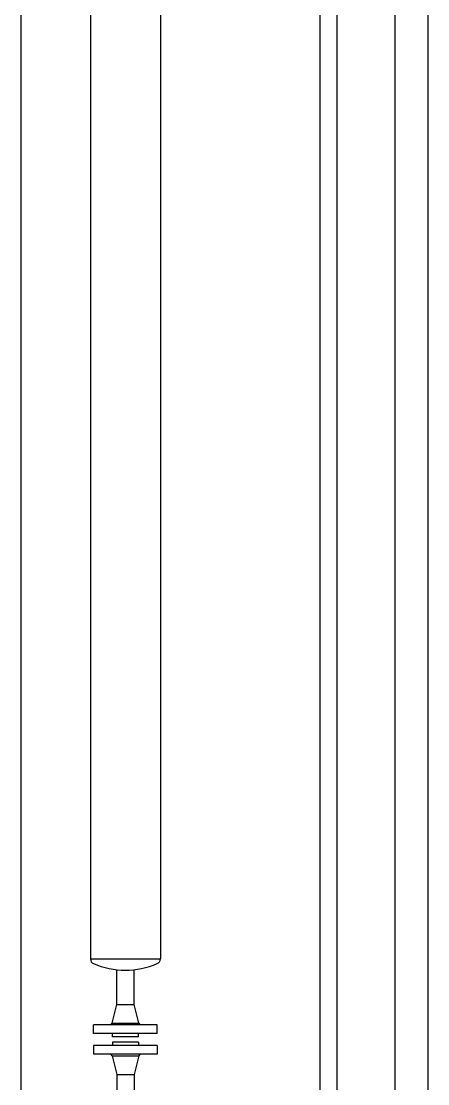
# Model space of a CAD drawing. Header units: millimetres. Extents: x 18255 to 228708, y -2217 to 146640.
# Drawn here: x 69005 to 69805, y 84390 to 86481 of the extents above; entities that cross this region are included whole.
import ezdxf

# ---------------------------------------------------------------- set-up
doc = ezdxf.new("R2010")
doc.units = ezdxf.units.MM
doc.layers.add('设备', color=8, linetype='Continuous')

msp = doc.modelspace()

# ---------------------------------------------------------------- linework, layer by layer
at = {"layer": '设备'}
for p, q in [((69005.3, 84424.1), (69005.3, 87679.2)), ((69740.3, 87456.5), (69740.3, 83828.6)), ((69805.3, 87459.4), (69805.3, 81411.9)), ((69279.2, 87267.3), (69279.1, 84754.6)), ((69141.6, 87226.4), (69141.6, 84636.1)), ((69593.4, 84348.3), (69593.4, 86771.9)), ((69627.3, 84242), (69627.3, 86771.9)), ((69279.1, 84754.6), (69279.1, 84636.1)), ((69141.6, 84636.1), (69279.1, 84636.1)), ((69193.4, 84546.5), (69193.4, 84614.9)), ((69227.3, 84546.5), (69227.3, 84614.9)), ((69184.1, 84509.7), (69193.4, 84546.5)), ((69193.4, 84546.5), (69227.3, 84546.5)), ((69236.6, 84509.7), (69227.3, 84546.5)), ((69200.3, 84506.6), (69147.8, 84506.6)), ((69147.8, 84489.1), (69147.8, 84506.6)), ((69184.1, 84509.7), (69220.3, 84509.7)), ((69272.8, 84506.6), (69200.3, 84506.6)), ((69220.3, 84509.7), (69236.6, 84509.7)), ((69272.8, 84489.1), (69272.8, 84506.6)), ((69200.3, 84489.1), (69147.8, 84489.1)), ((69184.8, 84482.7), (69184.8, 84489.1)), ((69200.3, 84482.7), (69184.8, 84482.7)), ((69235.8, 84482.7), (69198.9, 84482.7)), ((69272.8, 84489.1), (69200.3, 84489.1)), ((69235.8, 84482.7), (69235.8, 84489.1)), ((69200.3, 84465.8), (69147.8, 84465.8)), ((69147.8, 84465.8), (69147.8, 84448.3)), ((69200.3, 84472.2), (69184.8, 84472.2)), ((69184.8, 84472.2), (69184.8, 84465.8)), ((69235.8, 84472.2), (69198.9, 84472.2)), ((69272.8, 84465.8), (69200.3, 84465.8)), ((69235.8, 84472.2), (69235.8, 84465.8)), ((69272.8, 84465.8), (69272.8, 84448.3)), ((69200.3, 84448.3), (69147.8, 84448.3)), ((69184.1, 84445.3), (69220.3, 84445.3)), ((69184.1, 84445.3), (69193.4, 84408.5)), ((69272.8, 84448.3), (69200.3, 84448.3)), ((69220.3, 84445.3), (69236.6, 84445.3)), ((69236.6, 84445.3), (69227.3, 84408.5)), ((69005.3, 82961.4), (69005.3, 84424.1)), ((69193.4, 84408.5), (69227.3, 84408.5)), ((69193.4, 84408.5), (69193.4, 84215.2)), ((69227.3, 84408.5), (69227.3, 84348.3))]:
    msp.add_line(p, q, dxfattribs=at)
for centre, radius, start, end in [((69151.6, 84636.1), 10, 180, 246.7453), ((69210.3, 84772.8), 158.8, 246.7453, 293.2547), ((69269.1, 84636.1), 10, 293.2547, 0), ((69180.2, 84510.6), 4, 270, 345.8634), ((69240.5, 84510.6), 4, 194.1366, 270), ((69180.2, 84444.3), 4, 14.1366, 90), ((69240.5, 84444.3), 4, 90, 165.8634)]:
    msp.add_arc(centre, radius, start, end, dxfattribs=at)

doc.saveas('drawing.dxf')
